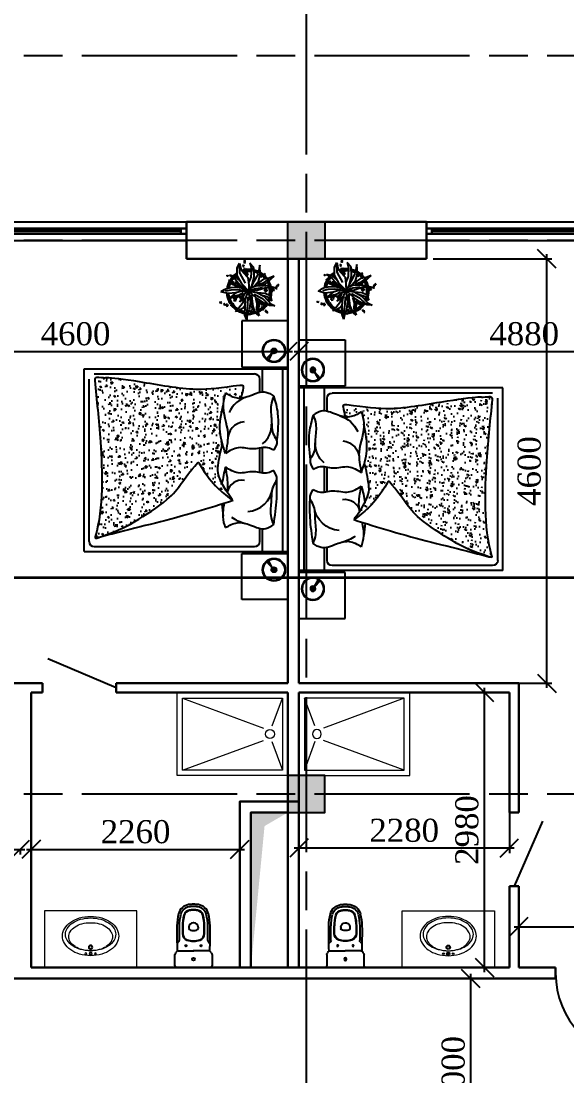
# Model space of a CAD drawing. Header units: inches. Extents: x 2870606 to 3671143, y -733551 to -473558.
# Drawn here: x 3421755 to 3427667, y -509478 to -498047 of the extents above; entities that cross this region are included whole.
import ezdxf

# ---------------------------------------------------------------- set-up
doc = ezdxf.new("R2010")
doc.units = ezdxf.units.IN
doc.header["$MEASUREMENT"] = 0
doc.linetypes.add('ACAD_ISO08W100', pattern=[36, 24, -3, 6, -3])
for name, color, linetype in [('100_FURNITURE', 25, 'Continuous'), ('A_Windows', 160, 'Continuous'), ('SANFURN', 140, 'Continuous'), ('Trees', 92, 'Continuous')]:
    doc.layers.add(name, color=color, linetype=linetype)
doc.layers.add('_0', color=7, linetype='Continuous', lineweight=25)
doc.layers.add('Cashpo', color=25, linetype='Continuous', lineweight=25)
doc.styles.add('J~stule', font='dutch.ttf')
doc.dimstyles.new('J~style', dxfattribs={"dimscale": 100, "dimtxt": 2.5, "dimasz": 2, "dimexe": 0.55, "dimexo": 0.725, "dimtad": 1, "dimdec": 0, "dimdsep": 46, "dimtxsty": 'J~stule', "dimblk": 'OBLIQUE', "dimcen": 2, "dimdle": 0.5, "dimadec": 0, "dimazin": 0, "dimtfac": 1, "dimtdec": 0, "dimtmove": 0, "dimatfit": 3, "dimfxl": 1, "dimarcsym": 0})

# ---------------------------------------------------------------- blocks, each defined once
blk = doc.blocks.new('uouyotyolt')
at = {"layer": 'SANFURN', "lineweight": 15}
for p, q in [((2860162, 280611), (2860049, 280919)), ((2861129, 280919), (2860255, 280599)), ((2860161, 280439), (2860049, 280139)), ((2861129, 280139), (2860253, 280464))]:
    blk.add_line(p, q, dxfattribs=at)
for points in [[(2859989, 280079), (2859989, 280979), (2861189, 280979), (2861189, 280079)], [(2860049, 280139), (2860049, 280919), (2861129, 280919), (2861129, 280139)]]:
    blk.add_lwpolyline(points, close=True, dxfattribs=at)
blk.add_circle((2860183, 280529), 48, dxfattribs=at)
blk = doc.blocks.new('cu')
at = {"layer": '_0'}
for p, q in [((0, 0), (0, 186)), ((18, 200), (141, 200)), ((180, 164), (180, 0)), ((279, 159), (261, 176)), ((0, -2), (0, 0)), ((180, -2), (180, 0)), ((437, 47), (424, 47)), ((0, -5), (0, -2)), ((0, -191), (0, -5)), ((180, -2), (180, -5)), ((180, -169), (180, -5)), ((437, -52), (424, -52)), ((141, -205), (18, -205)), ((279, -164), (261, -181))]:
    blk.add_line(p, q, dxfattribs=at)
for centre, radius in [((90, -2), 13.5), ((90, -2), 13.5), ((236, 80), 7.5), ((236, -85), 7.5)]:
    blk.add_circle(centre, radius, dxfattribs=at)
for centre, radius, start, end in [((8, 186), 8, 155.2115, 180), ((18, 180), 20, 90, 150.9831), ((141, 181), 19, 34.9372, 90), ((165, 198), 10, 214.9372, 253.7848), ((155, 164), 25, 23.3776, 73.7848), ((383, -5322), 5500, 89.2905, 92.1362), ((155, 164), 25, 360, 23.3776), ((293, 173), 20, 225, 270.9364), ((383, -5322), 5476, 89.2905, 90.9364), ((368, 43), 75, 90.1648, 160.016), ((383, -5322), 5440, 89.2905, 90.1648), ((444, -373), 490, 75.4605, 89.2905), ((444, -373), 550, 75.4605, 89.2905), ((444, -373), 526, 75.4605, 89.2905), ((549, 30), 110, 8.8162, 75.4605), ((549, 30), 134, 8.8162, 75.4605), ((485, 0), 200, 160.016, 180), ((485, 0), 200, 180, 180.7162), ((485, 0), 196, 160.016, 180), ((485, 0), 196, 180, 180.7308), ((368, 43), 71, 90.1648, 160.016), ((383, -5322), 5436, 89.2905, 90.1648), ((582, 0), 180, 170.2849, 180), ((424, 27), 20, 90, 170.2849), ((437, 0), 47, 0, 90), ((444, -373), 486, 75.4605, 89.2905), ((437, 0), 47, 356.9509, 0), ((549, 30), 70, 8.8162, 75.4605), ((549, 30), 74, 8.8162, 75.4605), ((355, 0), 266, 0, 8.8162), ((355, 0), 266, 359.4615, 0), ((355, 0), 270, 0, 8.8162), ((355, 0), 270, 359.4695, 0), ((355, 0), 306, 0, 8.8162), ((355, 0), 306, 359.5319, 0), ((355, 0), 330, 0, 8.8162), ((485, -5), 200, 179.2838, 180), ((485, -5), 200, 180, 199.984), ((485, -5), 196, 179.2692, 180), ((485, -5), 196, 180, 199.984), ((368, -48), 75, 199.984, 269.8352), ((368, -48), 71, 199.984, 269.8352), ((582, 0), 180, 180, 180.7958), ((582, -5), 180, 179.2042, 180), ((582, -5), 180, 180, 189.7151), ((424, -32), 20, 189.7151, 270), ((437, -5), 47, 270, 0), ((444, 368), 486, 270.7095, 284.5395), ((444, 368), 490, 270.7095, 284.5395), ((437, -5), 47, 0, 3.0491), ((549, -35), 70, 284.5395, 351.1838), ((549, -35), 74, 284.5395, 351.1838), ((549, -35), 110, 284.5395, 351.1838), ((549, -35), 134, 284.5395, 351.1838), ((355, -5), 266, 351.1838, 0), ((355, -5), 266, 0, 0.5385), ((355, -5), 270, 351.1838, 0), ((355, -5), 270, 0, 0.5305), ((355, -5), 306, 351.1838, 0), ((355, -5), 306, 0, 0.4681), ((355, -5), 330, 351.1838, 0), ((355, 0), 330, 359.5659, 0), ((355, -5), 330, 0, 0.4341), ((8, -191), 8, 180, 204.7885), ((18, -185), 20, 209.0169, 270), ((141, -186), 19, 270, 325.0628), ((165, -203), 10, 106.2152, 145.0628), ((155, -169), 25, 286.2152, 336.6224), ((155, -169), 25, 336.6224, 0), ((383, 5317), 5500, 267.8638, 270.7095), ((293, -178), 20, 89.0636, 135), ((383, 5317), 5476, 269.0636, 270.7095), ((383, 5317), 5436, 269.8352, 270.7095), ((383, 5317), 5440, 269.8352, 270.7095), ((444, 368), 526, 270.7095, 284.5395), ((444, 368), 550, 270.7095, 284.5395)]:
    blk.add_arc(centre, radius, start, end, dxfattribs=at)
blk = doc.blocks.new('ITYIR6')
at = {"lineweight": 13, "elevation": -59}
blk.add_lwpolyline([(2899772, 225462), (2899772, 224862), (2898772, 224862), (2898772, 225462)], dxfattribs=at)
at = {"lineweight": 13}
for centre, radius in [((2899220, 225325, -59), 9.72), ((2899272, 225325, -59), 17.3), ((2899272, 225325, -59), 10.5), ((2899324, 225325, -59), 9.72), ((2899272, 225255, -59), 23.1), ((2899272, 225255, -59), 14.7)]:
    blk.add_circle(centre, radius, dxfattribs=at)
for centre, radius, start, end in [((2899241, 225021, -59), 321, 106.1623, 124.9793), ((2899272, 224913, -59), 434, 90, 106.1623), ((2899272, 224878, -59), 415, 90, 105.1466), ((2899272, 224926, -59), 367, 90, 104.9001), ((2899272, 224913, -59), 434, 73.8377, 90), ((2899272, 224926, -59), 367, 75.0999, 90), ((2899272, 224878, -59), 415, 74.8534, 90), ((2899304, 225021, -59), 321, 55.0207, 73.8377), ((2899119, 225134, -59), 152, 149.3739, 180), ((2899192, 225090, -59), 237, 124.9793, 149.3739), ((2899119, 225115, -59), 119, 147.6324, 180), ((2899192, 225069, -59), 206, 123.1651, 147.6324), ((2899135, 225141, -59), 100, 147.1854, 180), ((2899201, 225099, -59), 178, 122.7157, 147.1854), ((2899240, 224995, -59), 294, 105.1466, 123.1651), ((2899244, 225032, -59), 258, 104.9001, 122.7157), ((2899300, 225032, -59), 258, 57.2843, 75.0999), ((2899304, 224995, -59), 294, 56.8349, 74.8534), ((2899343, 225099, -59), 178, 32.8146, 57.2843), ((2899352, 225069, -59), 206, 32.3676, 56.8349), ((2899352, 225090, -59), 237, 30.6261, 55.0207), ((2899409, 225141, -59), 100, 0, 32.8146), ((2899425, 225115, -59), 119, 0, 32.3676), ((2899425, 225134, -59), 152, 0, 30.6261), ((2899119, 225134, -59), 152, 180, 210.6261), ((2899119, 225115, -59), 119, 180, 212.3676), ((2899135, 225141, -59), 100, 180, 212.8146), ((2899201, 225183, -59), 178, 212.8146, 237.2843), ((2899343, 225183, -59), 178, 302.7157, 327.1854), ((2899409, 225141, -59), 100, 327.1854, 0), ((2899425, 225115, -59), 119, 327.6324, 0), ((2899425, 225134, -59), 152, 329.3739, 0), ((2899192, 225177, -59), 237, 210.6261, 235.0207), ((2899192, 225162, -59), 206, 212.3676, 236.8349), ((2899241, 225246, -59), 321, 235.0207, 253.8377), ((2899240, 225236, -59), 294, 236.8349, 254.8534), ((2899244, 225250, -59), 258, 237.2843, 255.0999), ((2899272, 225353, -59), 415, 254.8534, 270), ((2899272, 225356, -59), 367, 255.0999, 270), ((2899272, 225356, -59), 367, 270, 284.9001), ((2899272, 225353, -59), 415, 270, 285.1466), ((2899300, 225250, -59), 258, 284.9001, 302.7157), ((2899304, 225236, -59), 294, 285.1466, 303.1651), ((2899304, 225246, -59), 321, 286.1623, 304.9793), ((2899352, 225162, -59), 206, 303.1651, 327.6324), ((2899352, 225177, -59), 237, 304.9793, 329.3739), ((2899272, 225355, -59), 434, 253.8377, 270), ((2899272, 225355, -59), 434, 270, 286.1623)]:
    blk.add_arc(centre, radius, start, end, dxfattribs=at)
blk = doc.blocks.new('_Oblique')
at = {"color": 0, "linetype": 'ByBlock', "lineweight": -2}
blk.add_line((-0.5, -0.5), (0.5, 0.5), dxfattribs=at)
blk = doc.blocks.new('*D631')
at = {"color": 0, "lineweight": -2, "transparency": 16777216}
for p, q in [((3426218, -500623), (3427505, -500623)), ((3427450, -505273), (3427450, -500573)), ((3426256, -505223), (3427505, -505223))]:
    blk.add_line(p, q, dxfattribs=at)
at = {"layer": 'Defpoints', "color": 0, "lineweight": 35, "transparency": 16777216}
for p in [(3426145, -500623), (3427450, -500623), (3426183, -505223)]:
    blk.add_point(p, dxfattribs=at)
at = {"color": 0, "lineweight": -2, "transparency": 16777216, "xscale": 200, "yscale": 200, "zscale": 200}
for p, rotation in [((3427450, -500623), 90), ((3427450, -505223), 270)]:
    blk.add_blockref('_Oblique', p, dxfattribs=dict(at, rotation=rotation))
at = {"color": 0, "transparency": 16777216, "insert": (3427260, -502923), "char_height": 250, "attachment_point": 5, "rotation": 90, "style": 'J~stule'}
blk.add_mtext('4600', dxfattribs=at)
blk = doc.blocks.new('iy6tito6ot76o')
at = {"layer": '100_FURNITURE'}
h = blk.add_hatch(dxfattribs=at)
h.set_pattern_fill('AR-CONC', color=256, angle=180, style=0)
h.set_pattern_definition([(230, (2869573.83, 216895.09), (-182.18467, 15.9391), [19.05, -209.55]), (175, (2869573.83, 216895.1), (35.2428, -191.05664), [15.24, -167.64]), (280.451, (2869558.65, 216896.42), (-146.9425, -175.1167), [16.19, -178.09]), (226.1842, (2869573.83, 216844.3), (-271.079, 42.0423), [28.575, -314.325]), (276.6356, (2869551.24, 216847.8), (-237.4042, -247.4256), [24.285, -267.135]), (171.184, (2869573.83, 216844.3), (-237.4046, -247.4251), [22.86, -251.46]), (201, (2869548.43, 216856.99), (-151.6149, 102.2655), [19.05, -209.55]), (146, (2869548.43, 216857), (-61.802, -184.188), [15.24, -167.64]), (251.4514, (2869535.8, 216865.51), (-213.4165, -81.92286), [16.19, -178.09]), (217.5, (2869573.83, 216895.09), (-3.0886, -84.55504), [0, -165.608, 0, -170.18, 0, -168.275]), (187.5, (2869573.83, 216895.09), (-66.81966, -100.18057), [0, -97.028, 0, -161.798, 0, -64.135]), (147.5, (2869630.474, 216895.09), (-135.590595, 5.72874), [0, -63.5, 0, -198.12, 0, -262.89]), (137.5, (2869655.87, 216895.09), (-148.12918, -25.4265), [0, -82.55, 0, -131.572, 0, -186.69])])
edge = h.paths.add_edge_path()
edge.add_spline(control_points=[(2850367, 262864), (2850389, 262655), (2850441, 262170), (2850464, 261480), (2850367, 261149), (2850389, 261157), (2850404, 261162), (2850405, 261162)], knot_values=[5766.267478, 5766.267478, 5766.267478, 5766.267478, 6326.544882, 7063.125625, 7075.853468, 7104.137891, 7105.215597, 7105.215597, 7105.215597, 7105.215597], degree=3, periodic=0)
edge.add_spline(control_points=[(2850405, 261162), (2850593, 261225), (2850752, 261296), (2851288, 261646), (2851309, 261782), (2851491, 261983), (2851582, 261825), (2851683, 261708), (2851788, 261619), (2851870, 261557), (2851833, 261609), (2851812, 261639), (2851803, 261654)], knot_values=[7105.215597, 7105.215597, 7105.215597, 7105.215597, 7482.255608, 7822.118426, 8365.070605, 8376.683952, 8384.467459, 8620.875161, 8806.816714, 8824.217175, 8839.174614, 8855.523867, 8855.523867, 8855.523867, 8855.523867], degree=3, periodic=0)
edge.add_arc((2851966, 261616), 168, 526.9789, 526.98, ccw=False)
edge.add_spline(control_points=[(2851803, 261654), (2851779, 261690), (2851761, 261721), (2851746, 261748)], knot_values=[8855.523867, 8855.523867, 8855.523867, 8855.523867, 8895.532423, 8895.532423, 8895.532423, 8895.532423], degree=3, periodic=0)
edge.add_spline(control_points=[(2851746, 261748), (2851694, 261847), (2851704, 261964), (2851730, 262097), (2851752, 262174)], knot_values=[8895.532423, 8895.532423, 8895.532423, 8895.532423, 9041.086843, 9254.378307, 9254.378307, 9254.378307, 9254.378307], degree=3, periodic=0)
edge.add_spline(control_points=[(2851752, 262174), (2851739, 262219), (2851707, 262358), (2851737, 262502), (2851758, 262599)], knot_values=[94.285977, 94.285977, 94.285977, 94.285977, 220.862167, 485.908125, 485.908125, 485.908125, 485.908125], degree=3, periodic=0)
edge.add_spline(control_points=[(2851758, 262599), (2851758, 262604), (2851760, 262648), (2851772, 262691), (2851784, 262730)], knot_values=[0, 0, 0, 0, 13.110285, 122.324981, 122.324981, 122.324981, 122.324981], degree=3, periodic=0)
edge.add_spline(control_points=[(2851784, 262730), (2851826, 262706), (2851881, 262674), (2851941, 262674), (2851955, 262676)], knot_values=[0, 0, 0, 0, 126.546295, 167.288555, 167.288555, 167.288555, 167.288555], degree=3, periodic=0)
edge.add_spline(control_points=[(2851955, 262676), (2851965, 262711), (2851975, 262753), (2851982, 262813), (2851747, 262791), (2851480, 262735), (2850870, 262853), (2850439, 262907), (2850514, 262886), (2850371, 262899), (2850368, 262874), (2850367, 262864)], knot_values=[3985.05903, 3985.05903, 3985.05903, 3985.05903, 4080.88352, 4095.097586, 4129.948642, 4553.773643, 5047.299708, 5447.379817, 5706.978712, 5742.134282, 5766.267478, 5766.267478, 5766.267478, 5766.267478], degree=3, periodic=0)
for p, q in [((2852460, 263510), (2851960, 263510)), ((2851960, 263510), (2851960, 263009)), ((2852460, 263009), (2852460, 263510)), ((2852226, 263094), (2852294, 263170)), ((2852294, 263170), (2852245, 263080)), ((2850252, 261010), (2850252, 262990)), ((2850252, 262990), (2852460, 262990)), ((2850362, 262935), (2852100, 262935)), ((2851960, 263009), (2852460, 263009)), ((2852185, 262741), (2852185, 262990)), ((2852405, 261010), (2852405, 262990)), ((2852460, 261010), (2852460, 262990)), ((2850307, 261120), (2850307, 262880)), ((2852155, 262737), (2852155, 262880)), ((2852155, 261867), (2852155, 262132)), ((2852185, 261862), (2852185, 262137)), ((2852155, 261120), (2852155, 261263)), ((2852185, 261010), (2852185, 261258)), ((2850252, 261010), (2852460, 261010)), ((2850362, 261065), (2852100, 261065)), ((2851960, 260490), (2851960, 260990)), ((2851960, 260990), (2852460, 260990)), ((2852460, 260990), (2852460, 260490)), ((2852226, 260905), (2852294, 260830)), ((2852294, 260830), (2852245, 260920)), ((2852460, 260490), (2851960, 260490))]:
    blk.add_line(p, q, dxfattribs=at)
for centre, radius in [((2852309, 263185), 123), ((2852309, 263185), 117), ((2852309, 263185), 27), ((2852309, 263185), 21.3), ((2852309, 263185), 10), ((2852309, 260814), 123), ((2852309, 260814), 117), ((2852309, 260814), 27), ((2852309, 260814), 21.3), ((2852309, 260814), 10)]:
    blk.add_circle(centre, radius, dxfattribs=at)
for centre, radius, start, end in [((2852100, 262880), 55, 0, 90), ((2852103, 262398), 303, 106.1016, 156.9049), ((2852003, 262221), 196, 95.3037, 182.1083), ((2852009, 262387), 275, 310.1552, 1.8905), ((2851966, 261616), 168, 82.3063, 166.9792), ((2852005, 261737), 293, 274.1611, 352.3438), ((2852099, 261736), 432, 234.7782, 256.1183), ((2850362, 261120), 55, 180, 270), ((2852100, 261120), 55, 270, 0)]:
    blk.add_arc(centre, radius, start, end, dxfattribs=at)
for points, knots in [([(2851955, 262676), (2851965, 262711), (2851975, 262753), (2851982, 262813), (2851747, 262791), (2851480, 262735), (2850870, 262853), (2850439, 262907), (2850514, 262886), (2850371, 262899), (2850368, 262874), (2850367, 262864)], [3985.05903, 3985.05903, 3985.05903, 3985.05903, 4080.88352, 4095.097586, 4129.948642, 4553.773643, 5047.299708, 5447.379817, 5706.978712, 5742.134282, 5766.267478, 5766.267478, 5766.267478, 5766.267478]), ([(2850367, 262864), (2850389, 262655), (2850441, 262170), (2850464, 261480), (2850367, 261149), (2850586, 261222), (2850752, 261296), (2851288, 261646), (2851309, 261782), (2851491, 261983), (2851582, 261825), (2851683, 261708), (2851788, 261619), (2851870, 261557), (2851692, 261806), (2851700, 261943), (2851730, 262097), (2851752, 262174)], [5766.267478, 5766.267478, 5766.267478, 5766.267478, 6326.544882, 7063.125625, 7075.853468, 7104.137891, 7482.255608, 7822.118426, 8365.070605, 8376.683952, 8384.467459, 8620.875161, 8806.816714, 8824.217175, 8839.174614, 9041.086843, 9254.378307, 9254.378307, 9254.378307, 9254.378307]), ([(2851803, 261654), (2851806, 261671), (2851818, 261761), (2851799, 261852), (2851784, 261926)], [355.798164, 355.798164, 355.798164, 355.798164, 402.016842, 604.685285, 604.685285, 604.685285, 604.685285]), ([(2851784, 261269), (2851772, 261308), (2851747, 261396), (2851764, 261485), (2851775, 261535)], [0, 0, 0, 0, 109.214696, 246.634525, 246.634525, 246.634525, 246.634525])]:
    blk.add_open_spline(points, degree=3, knots=knots, dxfattribs=at)
for points in [[(2851784, 262730), (2851758, 262613), (2851809, 262295), (2851784, 262074)], [(2851784, 262730), (2851912, 262676), (2852055, 262702), (2852221, 262739), (2852306, 262696)], [(2852306, 262696), (2852278, 262599), (2852283, 262434), (2852306, 262275), (2852339, 262207), (2852306, 262109)], [(2852306, 262696), (2852349, 262509), (2852338, 262211)], [(2851784, 262074), (2851725, 262309), (2851758, 262599)], [(2852306, 262109), (2852244, 262136), (2852092, 262124), (2851923, 262136), (2851784, 262074)], [(2852306, 261890), (2852244, 261863), (2852092, 261875), (2851923, 261863), (2851784, 261926)], [(2852306, 261303), (2852278, 261400), (2852283, 261565), (2852306, 261724), (2852339, 261792), (2852306, 261890)], [(2852306, 261303), (2852339, 261586), (2852340, 261807)], [(2851867, 261563), (2851469, 261440), (2850580, 261207), (2850379, 261155)], [(2851784, 261269), (2851912, 261323), (2852055, 261297), (2852221, 261260), (2852306, 261303)]]:
    blk.add_spline(points, degree=3, dxfattribs=at)
for points in [[(2851784, 261926), (2851769, 261867), (2851755, 261808), (2851746, 261748)], [(2851744, 261525), (2851747, 261482), (2851753, 261439), (2851758, 261395)]]:
    blk.add_open_spline(points, degree=3, dxfattribs=at)
blk = doc.blocks.new('cvetok')
at = {"layer": 'Cashpo', "lineweight": 30, "ltscale": 0.1}
for centre, major_axis, start_param, end_param in [((94658, 171878), (170, -170), 3.024703, 3.316562), ((94658, 171878), (-158, -158), 4.624923, 4.873501), ((94658, 171878), (170, -170), 2.755823, 2.987251), ((94658, 171878), (-158, -158), 4.327905, 4.569763), ((94658, 171878), (170, -170), 2.400873, 2.651128), ((94658, 171878), (-158, -158), 4.034231, 4.174743), ((94658, 171878), (-170, -170), 3.409984, 3.737026), ((94658, 171878), (-158, -158), 3.449429, 3.724418), ((94658, 171878), (-158, -158), 3.03563, 3.35015), ((94658, 171878), (-170, -170), 3.019498, 3.341375), ((94658, 171878), (170, -170), 3.717694, 3.950919), ((94658, 171878), (170, -170), 3.458664, 3.61719), ((94659, 171883), (158, -158), 3.767296, 4.146619), ((94658, 171878), (158, -158), 3.482746, 3.649771), ((94658, 171878), (-158, -158), 2.449339, 2.938254), ((94658, 171878), (-170, -170), 2.966211, 2.998209), ((94658, 171878), (-170, -170), 2.892081, 2.958014), ((94658, 171878), (-170, -170), 2.431898, 2.830481), ((94658, 171878), (170, -170), 4.008914, 4.104644), ((94658, 171878), (170, -170), 4.142062, 4.429809), ((94658, 171878), (-158, -158), 5.746791, 5.985086), ((94658, 171878), (158, -158), 0.066528, 0.61373), ((94658, 171878), (170, -170), 0.291978, 0.654909), ((94658, 171878), (170, -170), 4.559068, 4.718123), ((94658, 171878), (-158, -158), 6.166573, 6.379453), ((94658, 171878), (170, -170), 4.823255, 4.978325), ((94658, 171878), (-158, -158), 1.402226, 1.533974), ((94658, 171878), (-170, -170), 1.354065, 1.580489), ((94658, 171878), (170, -170), 0.075749, 0.183167), ((94658, 171878), (170, -170), -1.220089, -1.010216), ((94658, 171878), (158, -158), -1.237744, -1.029908), ((94658, 171878), (170, -170), -0.886086, -0.617507), ((94658, 171878), (158, -158), -0.889995, -0.67916), ((94658, 171878), (158, -158), -0.609448, -0.475122), ((94658, 171878), (170, -170), -0.592307, -0.44413)]:
    blk.add_ellipse(centre, major_axis=major_axis, ratio=1, start_param=start_param, end_param=end_param, dxfattribs=at)
at = {"layer": 'Trees', "ltscale": 10}
for p, q in [((94657, 172074), (94683, 172148)), ((94683, 172148), (94684, 172183)), ((94684, 172183), (94704, 172132)), ((94688, 172110), (94692, 172145)), ((94380, 172032), (94437, 172027)), ((94422, 172010), (94380, 172032)), ((94437, 172027), (94503, 171997)), ((94457, 172108), (94461, 172102)), ((94463, 172105), (94457, 172108)), ((94461, 172102), (94457, 172100)), ((94457, 172100), (94461, 172100)), ((94461, 172100), (94459, 172096)), ((94459, 172096), (94468, 172097)), ((94464, 172108), (94463, 172105)), ((94465, 172105), (94464, 172108)), ((94469, 172107), (94465, 172105)), ((94468, 172098), (94469, 172107)), ((94471, 172095), (94474, 172089)), ((94476, 172092), (94471, 172095)), ((94474, 172089), (94471, 172087)), ((94471, 172087), (94475, 172087)), ((94475, 172087), (94473, 172083)), ((94473, 172083), (94481, 172084)), ((94478, 172095), (94476, 172092)), ((94479, 172091), (94478, 172095)), ((94483, 172094), (94479, 172091)), ((94482, 172085), (94483, 172094)), ((94504, 172074), (94510, 172074)), ((94511, 172065), (94504, 172074)), ((94508, 172078), (94512, 172076)), ((94510, 172074), (94508, 172078)), ((94509, 172021), (94510, 172027)), ((94510, 172057), (94515, 172048)), ((94516, 172057), (94510, 172057)), ((94510, 172027), (94513, 172021)), ((94512, 172076), (94515, 172083)), ((94522, 172069), (94512, 172064)), ((94513, 172021), (94518, 172026)), ((94515, 172083), (94516, 172074)), ((94515, 172062), (94516, 172057)), ((94518, 172059), (94515, 172062)), ((94516, 172074), (94521, 172075)), ((94521, 172075), (94517, 172072)), ((94517, 172072), (94522, 172069)), ((94517, 172047), (94528, 172051)), ((94524, 172065), (94518, 172059)), ((94518, 172026), (94521, 172012)), ((94523, 172057), (94524, 172065)), ((94527, 172056), (94523, 172057)), ((94523, 172054), (94527, 172056)), ((94528, 172051), (94523, 172054)), ((94564, 172082), (94542, 172010)), ((94577, 172068), (94551, 172140)), ((94551, 172140), (94596, 172088)), ((94551, 172140), (94605, 172093)), ((94562, 172008), (94564, 172082)), ((94573, 172006), (94577, 172068)), ((94596, 172088), (94615, 172039)), ((94615, 172089), (94597, 172096)), ((94597, 172096), (94610, 172081)), ((94610, 172081), (94601, 172073)), ((94601, 172073), (94613, 172075)), ((94613, 172075), (94609, 172062)), ((94609, 172062), (94632, 172069)), ((94618, 172098), (94615, 172089)), ((94615, 172039), (94627, 171950)), ((94621, 172089), (94618, 172098)), ((94619, 172065), (94633, 172033)), ((94631, 172099), (94621, 172089)), ((94642, 172108), (94630, 172104)), ((94630, 172104), (94648, 172088)), ((94634, 172073), (94631, 172099)), ((94633, 172033), (94656, 171910)), ((94635, 172116), (94642, 172108)), ((94646, 172113), (94635, 172116)), ((94644, 171992), (94657, 172074)), ((94652, 172132), (94646, 172113)), ((94656, 172114), (94652, 172132)), ((94652, 172089), (94666, 172100)), ((94665, 172116), (94656, 172114)), ((94660, 172108), (94665, 172116)), ((94668, 172106), (94660, 172108)), ((94676, 172024), (94688, 172110)), ((94702, 172039), (94696, 171961)), ((94699, 172022), (94723, 172055)), ((94704, 172132), (94702, 172039)), ((94723, 172055), (94778, 172087)), ((94773, 172057), (94723, 171991)), ((94804, 172093), (94773, 172057)), ((94778, 172087), (94804, 172093)), ((94843, 172020), (94851, 172031)), ((94851, 172031), (94850, 172016)), ((94887, 172032), (94889, 172018)), ((94894, 172029), (94887, 172032)), ((94894, 172035), (94894, 172029)), ((94897, 172030), (94894, 172035)), ((94907, 172036), (94897, 172030)), ((94902, 172026), (94907, 172036)), ((94907, 172024), (94902, 172026)), ((94921, 172021), (94929, 172029)), ((94929, 172029), (94926, 172018)), ((94414, 171978), (94424, 171926)), ((94435, 171942), (94414, 171978)), ((94454, 172008), (94422, 172022)), ((94499, 171928), (94422, 172010)), ((94424, 171926), (94485, 171896)), ((94529, 171912), (94435, 171942)), ((94515, 171950), (94454, 172008)), ((94497, 172023), (94509, 172021)), ((94506, 172016), (94497, 172023)), ((94573, 171888), (94499, 171928)), ((94502, 172012), (94506, 172016)), ((94508, 172012), (94502, 172012)), ((94503, 171997), (94575, 171953)), ((94505, 172005), (94508, 172012)), ((94520, 172010), (94505, 172005)), ((94602, 171906), (94515, 171950)), ((94518, 172006), (94530, 172004)), ((94527, 171999), (94518, 172006)), ((94523, 171995), (94527, 171999)), ((94528, 171995), (94523, 171995)), ((94526, 171988), (94528, 171995)), ((94540, 171994), (94526, 171988)), ((94530, 172004), (94531, 172010)), ((94531, 172010), (94534, 172004)), ((94534, 172004), (94539, 172009)), ((94539, 172009), (94542, 171995)), ((94542, 172010), (94545, 171977)), ((94587, 171956), (94562, 172008)), ((94590, 171947), (94573, 172006)), ((94575, 171953), (94661, 171873)), ((94627, 171950), (94628, 171913)), ((94661, 171873), (94644, 171992)), ((94683, 171915), (94661, 171873)), ((94670, 171868), (94750, 171932)), ((94672, 171939), (94676, 172024)), ((94696, 171961), (94683, 171915)), ((94723, 171991), (94688, 171932)), ((94695, 171947), (94707, 171953)), ((94722, 171939), (94698, 171887)), ((94707, 171953), (94761, 171989)), ((94761, 171989), (94722, 171939)), ((94723, 171890), (94767, 171915)), ((94731, 171945), (94729, 171919)), ((94729, 171919), (94740, 171927)), ((94758, 171951), (94733, 171949)), ((94740, 171927), (94740, 171924)), ((94750, 171932), (94871, 171947)), ((94751, 171940), (94758, 171951)), ((94763, 171939), (94751, 171940)), ((94753, 171933), (94763, 171939)), ((94754, 171931), (94753, 171933)), ((94767, 171915), (94834, 171931)), ((94797, 171971), (94794, 171945)), ((94794, 171945), (94805, 171952)), ((94871, 171947), (94798, 171890)), ((94823, 171977), (94799, 171974)), ((94805, 171952), (94807, 171943)), ((94807, 171943), (94812, 171951)), ((94812, 171951), (94828, 171941)), ((94817, 171965), (94823, 171977)), ((94828, 171964), (94817, 171965)), ((94818, 171959), (94828, 171964)), ((94828, 171941), (94818, 171959)), ((94828, 172019), (94839, 172017)), ((94838, 172001), (94828, 172019)), ((94837, 172024), (94843, 172020)), ((94839, 172017), (94837, 172024)), ((94858, 172005), (94840, 171999)), ((94850, 172016), (94858, 172015)), ((94858, 172015), (94850, 172011)), ((94850, 172011), (94858, 172005)), ((94872, 172004), (94859, 171998)), ((94859, 171996), (94862, 171981)), ((94862, 171981), (94867, 171987)), ((94867, 171987), (94870, 171983)), ((94870, 171983), (94871, 171988)), ((94871, 171996), (94872, 172004)), ((94877, 171998), (94871, 171996)), ((94871, 171988), (94881, 171985)), ((94873, 171993), (94877, 171998)), ((94881, 171985), (94873, 171993)), ((94891, 172017), (94906, 172016)), ((94901, 172022), (94907, 172024)), ((94906, 172016), (94901, 172022)), ((94910, 172023), (94918, 172020)), ((94915, 172008), (94910, 172023)), ((94917, 172025), (94921, 172021)), ((94918, 172020), (94917, 172025)), ((94931, 172008), (94917, 172007)), ((94926, 172018), (94932, 172016)), ((94932, 172016), (94926, 172014)), ((94926, 172014), (94931, 172008)), ((94958, 171997), (94968, 172005)), ((94963, 171986), (94958, 171996)), ((94966, 171991), (94963, 171986)), ((94969, 171987), (94966, 171991)), ((94968, 172005), (94968, 171999)), ((94968, 171999), (94972, 172000)), ((94978, 171993), (94969, 171992)), ((94969, 171992), (94969, 171987)), ((94972, 172000), (94970, 171996)), ((94970, 171996), (94978, 171993)), ((94340, 171806), (94336, 171800)), ((94336, 171800), (94342, 171803)), ((94340, 171808), (94337, 171807)), ((94337, 171807), (94340, 171806)), ((94338, 171812), (94340, 171808)), ((94347, 171811), (94338, 171812)), ((94342, 171803), (94344, 171800)), ((94344, 171800), (94345, 171804)), ((94345, 171804), (94349, 171801)), ((94349, 171801), (94348, 171810)), ((94354, 171818), (94350, 171813)), ((94350, 171813), (94356, 171816)), ((94351, 171820), (94354, 171818)), ((94354, 171820), (94351, 171820)), ((94352, 171825), (94354, 171820)), ((94361, 171823), (94352, 171825)), ((94354, 171844), (94360, 171837)), ((94362, 171842), (94354, 171844)), ((94356, 171816), (94358, 171812)), ((94360, 171837), (94357, 171834)), ((94357, 171834), (94362, 171835)), ((94358, 171812), (94359, 171816)), ((94359, 171816), (94363, 171814)), ((94362, 171835), (94361, 171829)), ((94361, 171829), (94370, 171834)), ((94363, 171846), (94362, 171842)), ((94363, 171814), (94362, 171823)), ((94365, 171842), (94363, 171846)), ((94368, 171847), (94365, 171842)), ((94371, 171835), (94368, 171847)), ((94372, 171838), (94475, 171816)), ((94478, 171833), (94372, 171838)), ((94384, 171864), (94390, 171858)), ((94392, 171862), (94384, 171864)), ((94390, 171858), (94387, 171854)), ((94387, 171854), (94392, 171855)), ((94392, 171855), (94391, 171850)), ((94391, 171850), (94400, 171854)), ((94393, 171866), (94392, 171862)), ((94395, 171862), (94393, 171866)), ((94398, 171867), (94395, 171862)), ((94401, 171856), (94398, 171867)), ((94400, 171844), (94405, 171845)), ((94405, 171842), (94400, 171844)), ((94401, 171850), (94412, 171851)), ((94405, 171845), (94401, 171850)), ((94402, 171834), (94405, 171842)), ((94408, 171840), (94402, 171834)), ((94403, 171876), (94411, 171867)), ((94414, 171872), (94403, 171876)), ((94411, 171867), (94405, 171863)), ((94405, 171863), (94412, 171863)), ((94411, 171837), (94408, 171840)), ((94412, 171863), (94410, 171856)), ((94410, 171856), (94424, 171860)), ((94417, 171839), (94411, 171841)), ((94411, 171841), (94411, 171837)), ((94413, 171850), (94417, 171839)), ((94416, 171877), (94414, 171872)), ((94418, 171872), (94416, 171877)), ((94423, 171877), (94418, 171872)), ((94425, 171862), (94423, 171877)), ((94469, 171849), (94465, 171867)), ((94467, 171869), (94485, 171878)), ((94476, 171856), (94469, 171849)), ((94475, 171816), (94580, 171813)), ((94479, 171848), (94476, 171856)), ((94570, 171863), (94478, 171833)), ((94481, 171856), (94479, 171848)), ((94496, 171854), (94481, 171856)), ((94485, 171878), (94482, 171868)), ((94482, 171868), (94490, 171869)), ((94552, 171813), (94482, 171792)), ((94485, 171896), (94569, 171890)), ((94490, 171869), (94485, 171863)), ((94485, 171863), (94496, 171854)), ((94562, 171800), (94495, 171779)), ((94504, 171743), (94590, 171802)), ((94586, 171843), (94512, 171831)), ((94612, 171825), (94557, 171768)), ((94661, 171873), (94570, 171863)), ((94661, 171873), (94573, 171888)), ((94580, 171813), (94638, 171839)), ((94638, 171858), (94586, 171843)), ((94625, 171805), (94602, 171712)), ((94607, 171767), (94661, 171873)), ((94638, 171839), (94661, 171873)), ((94662, 171803), (94661, 171873)), ((94661, 171873), (94739, 171873)), ((94661, 171873), (94734, 171795)), ((94672, 171726), (94662, 171803)), ((94750, 171811), (94697, 171846)), ((94698, 171846), (94788, 171798)), ((94713, 171865), (94786, 171857)), ((94739, 171873), (94802, 171891)), ((94810, 171742), (94750, 171811)), ((94793, 171813), (94755, 171836)), ((94786, 171857), (94857, 171860)), ((94850, 171793), (94793, 171813)), ((94802, 171891), (94886, 171899)), ((94857, 171860), (94918, 171874)), ((94886, 171899), (94964, 171879)), ((94482, 171792), (94388, 171709)), ((94388, 171709), (94451, 171734)), ((94495, 171779), (94440, 171740)), ((94451, 171734), (94504, 171743)), ((94499, 171709), (94479, 171705)), ((94479, 171705), (94487, 171699)), ((94487, 171699), (94480, 171695)), ((94480, 171695), (94487, 171694)), ((94487, 171694), (94483, 171680)), ((94483, 171680), (94494, 171690)), ((94494, 171690), (94500, 171684)), ((94498, 171693), (94508, 171690)), ((94500, 171684), (94498, 171693)), ((94508, 171690), (94501, 171708)), ((94519, 171714), (94513, 171695)), ((94513, 171695), (94522, 171699)), ((94540, 171714), (94521, 171716)), ((94522, 171699), (94522, 171691)), ((94522, 171691), (94527, 171697)), ((94527, 171697), (94537, 171687)), ((94533, 171706), (94540, 171714)), ((94542, 171704), (94533, 171706)), ((94533, 171701), (94542, 171704)), ((94537, 171687), (94533, 171701)), ((94557, 171768), (94538, 171691)), ((94538, 171691), (94543, 171590)), ((94543, 171590), (94562, 171685)), ((94562, 171685), (94607, 171767)), ((94602, 171712), (94606, 171617)), ((94633, 171628), (94639, 171721)), ((94639, 171721), (94664, 171783)), ((94670, 171698), (94679, 171681)), ((94680, 171696), (94670, 171698)), ((94746, 171644), (94672, 171726)), ((94678, 171705), (94680, 171696)), ((94684, 171700), (94678, 171705)), ((94682, 171680), (94701, 171686)), ((94694, 171711), (94684, 171700)), ((94692, 171697), (94694, 171711)), ((94699, 171696), (94692, 171697)), ((94693, 171692), (94699, 171696)), ((94701, 171686), (94693, 171692)), ((94762, 171674), (94701, 171786)), ((94734, 171795), (94787, 171704)), ((94758, 171755), (94804, 171716)), ((94787, 171704), (94787, 171620)), ((94788, 171798), (94850, 171793)), ((94789, 171779), (94793, 171794)), ((94802, 171770), (94789, 171777)), ((94793, 171794), (94798, 171787)), ((94798, 171787), (94801, 171792)), ((94801, 171792), (94802, 171786)), ((94801, 171778), (94802, 171770)), ((94808, 171775), (94801, 171778)), ((94802, 171786), (94813, 171788)), ((94813, 171788), (94804, 171781)), ((94804, 171781), (94808, 171775)), ((94804, 171716), (94872, 171700)), ((94872, 171700), (94810, 171742)), ((94824, 171778), (94829, 171793)), ((94838, 171769), (94825, 171776)), ((94829, 171793), (94833, 171786)), ((94833, 171786), (94837, 171791)), ((94837, 171791), (94837, 171786)), ((94837, 171786), (94848, 171787)), ((94837, 171777), (94838, 171769)), ((94843, 171775), (94837, 171777)), ((94848, 171787), (94839, 171780)), ((94839, 171780), (94843, 171775)), ((94851, 171755), (94846, 171744)), ((94846, 171744), (94852, 171746)), ((94852, 171746), (94851, 171741)), ((94851, 171741), (94855, 171744)), ((94863, 171753), (94853, 171756)), ((94855, 171744), (94860, 171737)), ((94858, 171746), (94863, 171747)), ((94860, 171737), (94858, 171746)), ((94859, 171749), (94863, 171753)), ((94863, 171747), (94859, 171749)), ((94868, 171769), (94862, 171760)), ((94862, 171758), (94870, 171750)), ((94870, 171763), (94868, 171769)), ((94874, 171767), (94870, 171763)), ((94870, 171750), (94871, 171756)), ((94871, 171756), (94875, 171754)), ((94873, 171762), (94874, 171767)), ((94881, 171760), (94873, 171762)), ((94873, 171758), (94881, 171760)), ((94875, 171754), (94873, 171758)), ((94885, 171702), (94887, 171711)), ((94889, 171704), (94885, 171702)), ((94889, 171711), (94898, 171710)), ((94889, 171700), (94889, 171704)), ((94892, 171703), (94889, 171700)), ((94897, 171698), (94892, 171703)), ((94898, 171710), (94895, 171707)), ((94895, 171707), (94898, 171706)), ((94898, 171706), (94895, 171705)), ((94895, 171705), (94897, 171698)), ((94606, 171617), (94649, 171568)), ((94649, 171568), (94633, 171628)), ((94685, 171679), (94676, 171663)), ((94677, 171660), (94692, 171647)), ((94689, 171670), (94685, 171679)), ((94695, 171677), (94689, 171670)), ((94692, 171647), (94692, 171657)), ((94692, 171657), (94699, 171654)), ((94699, 171625), (94692, 171638)), ((94693, 171640), (94706, 171650)), ((94694, 171668), (94695, 171677)), ((94709, 171666), (94694, 171668)), ((94696, 171661), (94709, 171666)), ((94699, 171654), (94696, 171661)), ((94703, 171632), (94699, 171625)), ((94707, 171626), (94703, 171632)), ((94706, 171650), (94705, 171642)), ((94705, 171642), (94711, 171644)), ((94718, 171634), (94706, 171633)), ((94706, 171633), (94707, 171626)), ((94711, 171644), (94708, 171639)), ((94708, 171639), (94718, 171634)), ((94724, 171607), (94713, 171604)), ((94713, 171602), (94714, 171590)), ((94714, 171590), (94718, 171595)), ((94718, 171595), (94720, 171591)), ((94720, 171591), (94721, 171595)), ((94721, 171595), (94729, 171592)), ((94722, 171602), (94724, 171607)), ((94727, 171602), (94722, 171602)), ((94723, 171599), (94727, 171602)), ((94729, 171592), (94723, 171599)), ((94762, 171570), (94746, 171644)), ((94765, 171594), (94762, 171674)), ((94787, 171620), (94762, 171570)), ((94699, 171562), (94706, 171567)), ((94703, 171561), (94699, 171562)), ((94699, 171543), (94706, 171549)), ((94704, 171542), (94699, 171543)), ((94701, 171558), (94703, 171561)), ((94705, 171559), (94701, 171558)), ((94701, 171539), (94704, 171542)), ((94705, 171540), (94701, 171539)), ((94707, 171552), (94705, 171559)), ((94707, 171533), (94705, 171540)), ((94707, 171567), (94714, 171561)), ((94708, 171558), (94707, 171552)), ((94707, 171548), (94714, 171542)), ((94708, 171539), (94707, 171533)), ((94711, 171557), (94708, 171558)), ((94712, 171538), (94708, 171539)), ((94714, 171561), (94710, 171560)), ((94710, 171560), (94711, 171557)), ((94714, 171542), (94710, 171541)), ((94710, 171541), (94712, 171538))]:
    blk.add_line(p, q, dxfattribs=at)
at = {"layer": 'Trees', "linetype": 'ByBlock'}
blk.add_ellipse((94658, 171878), major_axis=(170, -170), ratio=1, start_param=2.298631, end_param=2.368794, dxfattribs=at)
at = {"layer": 'Trees', "ltscale": 10}
for centre, major_axis, ratio, start_param, end_param in [((94808, 172099), (274, 0), 0.978732, 4.181898, 5.319375), ((94658, 171878), (170, -170), 1, 0.214693, 0.250114)]:
    blk.add_ellipse(centre, major_axis=major_axis, ratio=ratio, start_param=start_param, end_param=end_param, dxfattribs=at)
blk = doc.blocks.new('*D672')
at = {"color": 0, "lineweight": -2, "transparency": 16777216}
for p, q in [((3420045, -500944), (3420045, -501682)), ((3424645, -500944), (3424645, -501682)), ((3419995, -501627), (3424695, -501627))]:
    blk.add_line(p, q, dxfattribs=at)
at = {"layer": 'Defpoints', "color": 0, "lineweight": 35, "transparency": 16777216}
for p in [(3420045, -500871), (3424645, -500871), (3424645, -501627)]:
    blk.add_point(p, dxfattribs=at)
at = {"color": 0, "lineweight": -2, "transparency": 16777216, "xscale": 200, "yscale": 200, "zscale": 200, "rotation": 180}
blk.add_blockref('_Oblique', (3420045, -501627), dxfattribs=at)
at = {"color": 0, "lineweight": -2, "transparency": 16777216, "xscale": 200, "yscale": 200, "zscale": 200}
blk.add_blockref('_Oblique', (3424645, -501627), dxfattribs=at)
at = {"color": 0, "transparency": 16777216, "insert": (3422345, -501437), "char_height": 250, "attachment_point": 5, "style": 'J~stule'}
blk.add_mtext('4600', dxfattribs=at)
blk = doc.blocks.new('*D673')
at = {"color": 0, "lineweight": -2, "transparency": 16777216}
for p, q in [((3424765, -500975), (3424765, -501682)), ((3429645, -500975), (3429645, -501682)), ((3424715, -501627), (3429695, -501627))]:
    blk.add_line(p, q, dxfattribs=at)
at = {"layer": 'Defpoints', "color": 0, "lineweight": 35, "transparency": 16777216}
for p in [(3424765, -500902), (3429645, -500902), (3429645, -501627)]:
    blk.add_point(p, dxfattribs=at)
at = {"color": 0, "lineweight": -2, "transparency": 16777216, "xscale": 200, "yscale": 200, "zscale": 200, "rotation": 180}
blk.add_blockref('_Oblique', (3424765, -501627), dxfattribs=at)
at = {"color": 0, "lineweight": -2, "transparency": 16777216, "xscale": 200, "yscale": 200, "zscale": 200}
blk.add_blockref('_Oblique', (3429645, -501627), dxfattribs=at)
at = {"color": 0, "transparency": 16777216, "insert": (3427205, -501437), "char_height": 250, "attachment_point": 5, "style": 'J~stule'}
blk.add_mtext('4880', dxfattribs=at)
blk = doc.blocks.new('*D674')
at = {"color": 0, "lineweight": -2, "transparency": 16777216}
for p, q in [((3419715, -507023), (3421795, -507023)), ((3421745, -507037), (3421745, -507078)), ((3419765, -507073), (3419765, -507078))]:
    blk.add_line(p, q, dxfattribs=at)
at = {"layer": 'Defpoints', "color": 0, "lineweight": 35, "transparency": 16777216}
for p in [(3419765, -507001), (3421745, -506964), (3421745, -507023)]:
    blk.add_point(p, dxfattribs=at)
at = {"color": 0, "lineweight": -2, "transparency": 16777216, "xscale": 200, "yscale": 200, "zscale": 200, "rotation": 180}
blk.add_blockref('_Oblique', (3419765, -507023), dxfattribs=at)
at = {"color": 0, "lineweight": -2, "transparency": 16777216, "xscale": 200, "yscale": 200, "zscale": 200}
blk.add_blockref('_Oblique', (3421745, -507023), dxfattribs=at)
at = {"color": 0, "transparency": 16777216, "insert": (3420755, -506832), "char_height": 250, "attachment_point": 5, "style": 'J~stule'}
blk.add_mtext('1980', dxfattribs=at)
blk = doc.blocks.new('*D675')
at = {"color": 0, "lineweight": -2, "transparency": 16777216}
for p, q in [((3421865, -506767), (3421865, -507078)), ((3424125, -506821), (3424125, -507078)), ((3421815, -507023), (3424175, -507023))]:
    blk.add_line(p, q, dxfattribs=at)
at = {"layer": 'Defpoints', "color": 0, "lineweight": 35, "transparency": 16777216}
for p in [(3421865, -506695), (3424125, -506748), (3424125, -507023)]:
    blk.add_point(p, dxfattribs=at)
at = {"color": 0, "lineweight": -2, "transparency": 16777216, "xscale": 200, "yscale": 200, "zscale": 200, "rotation": 180}
blk.add_blockref('_Oblique', (3421865, -507023), dxfattribs=at)
at = {"color": 0, "lineweight": -2, "transparency": 16777216, "xscale": 200, "yscale": 200, "zscale": 200}
blk.add_blockref('_Oblique', (3424125, -507023), dxfattribs=at)
at = {"color": 0, "transparency": 16777216, "insert": (3422995, -506833), "char_height": 250, "attachment_point": 5, "style": 'J~stule'}
blk.add_mtext('2260', dxfattribs=at)
blk = doc.blocks.new('*D676')
at = {"color": 0, "lineweight": -2, "transparency": 16777216}
for p, q in [((3427045, -506615), (3427045, -507063)), ((3424765, -506811), (3424765, -507063)), ((3424715, -507008), (3427095, -507008))]:
    blk.add_line(p, q, dxfattribs=at)
at = {"layer": 'Defpoints', "color": 0, "lineweight": 35, "transparency": 16777216}
for p in [(3427045, -506542), (3424765, -506738), (3427045, -507008)]:
    blk.add_point(p, dxfattribs=at)
at = {"color": 0, "lineweight": -2, "transparency": 16777216, "xscale": 200, "yscale": 200, "zscale": 200, "rotation": 180}
blk.add_blockref('_Oblique', (3424765, -507008), dxfattribs=at)
at = {"color": 0, "lineweight": -2, "transparency": 16777216, "xscale": 200, "yscale": 200, "zscale": 200}
blk.add_blockref('_Oblique', (3427045, -507008), dxfattribs=at)
at = {"color": 0, "transparency": 16777216, "insert": (3425905, -506818), "char_height": 250, "attachment_point": 5, "style": 'J~stule'}
blk.add_mtext('2280', dxfattribs=at)
blk = doc.blocks.new('*D677')
at = {"color": 0, "lineweight": -2, "transparency": 16777216}
for p, q in [((3426432, -505323), (3426830, -505323)), ((3426775, -508353), (3426775, -505273)), ((3426432, -508303), (3426830, -508303))]:
    blk.add_line(p, q, dxfattribs=at)
at = {"layer": 'Defpoints', "color": 0, "lineweight": 35, "transparency": 16777216}
for p in [(3426360, -505323), (3426775, -505323), (3426360, -508303)]:
    blk.add_point(p, dxfattribs=at)
at = {"color": 0, "lineweight": -2, "transparency": 16777216, "xscale": 200, "yscale": 200, "zscale": 200}
for p, rotation in [((3426775, -505323), 90), ((3426775, -508303), 270)]:
    blk.add_blockref('_Oblique', p, dxfattribs=dict(at, rotation=rotation))
at = {"color": 0, "transparency": 16777216, "insert": (3426585, -506813), "char_height": 250, "attachment_point": 5, "rotation": 90, "style": 'J~stule'}
blk.add_mtext('2980', dxfattribs=at)
blk = doc.blocks.new('*D689')
at = {"color": 0, "lineweight": -2, "transparency": 16777216}
for p, q in [((3426627, -510473), (3426627, -508373)), ((3426909, -508423), (3426572, -508423)), ((3426729, -510423), (3426572, -510423))]:
    blk.add_line(p, q, dxfattribs=at)
at = {"layer": 'Defpoints', "color": 0, "lineweight": 35, "transparency": 16777216}
for p in [(3426627, -508423), (3426982, -508423), (3426801, -510423)]:
    blk.add_point(p, dxfattribs=at)
at = {"color": 0, "lineweight": -2, "transparency": 16777216, "xscale": 200, "yscale": 200, "zscale": 200}
for p, rotation in [((3426627, -508423), 90), ((3426627, -510423), 270)]:
    blk.add_blockref('_Oblique', p, dxfattribs=dict(at, rotation=rotation))
at = {"color": 0, "transparency": 16777216, "insert": (3426437, -509423), "char_height": 250, "attachment_point": 5, "rotation": 90, "style": 'J~stule'}
blk.add_mtext('2000', dxfattribs=at)
blk = doc.blocks.new('*D694')
at = {"color": 0, "lineweight": -2, "transparency": 16777216}
for p, q in [((3427145, -507772), (3427145, -507917)), ((3429045, -507771), (3429045, -507917)), ((3427095, -507862), (3429095, -507862))]:
    blk.add_line(p, q, dxfattribs=at)
at = {"layer": 'Defpoints', "color": 0, "lineweight": 35, "transparency": 16777216}
for p in [(3427145, -507699), (3429045, -507698, -44), (3429045, -507862)]:
    blk.add_point(p, dxfattribs=at)
at = {"color": 0, "lineweight": -2, "transparency": 16777216, "xscale": 200, "yscale": 200, "zscale": 200, "rotation": 180}
blk.add_blockref('_Oblique', (3427145, -507862), dxfattribs=at)
at = {"color": 0, "lineweight": -2, "transparency": 16777216, "xscale": 200, "yscale": 200, "zscale": 200}
blk.add_blockref('_Oblique', (3429045, -507862), dxfattribs=at)
at = {"color": 0, "transparency": 16777216, "insert": (3428095, -507671), "char_height": 250, "attachment_point": 5, "style": 'J~stule'}
blk.add_mtext('1900', dxfattribs=at)
blk = doc.blocks.new('*U56')
at = {"color": 7, "lineweight": 30}
for points in [[(0, 60), (60, 60), (60, 0), (0, 0)], [(2400, 60), (2340, 60), (2340, 0), (2400, 0)]]:
    blk.add_lwpolyline(points, close=True, dxfattribs=at)
at = {"color": 4, "lineweight": 25}
for points in [[(60, 60), (2340, 60), (2340, 0), (60, 0)], [(60, 35), (2340, 35), (2340, 25), (60, 25)]]:
    blk.add_lwpolyline(points, close=True, dxfattribs=at)

msp = doc.modelspace()

# ---------------------------------------------------------------- hatches: boundary and pattern name
h = msp.add_hatch(color=256)
h.dxf.hatch_style = 1
h.paths.add_polyline_path([(3425045.37, -500223.13), (3425045.37, -500623.13), (3424645.37, -500623.13), (3424645.37, -500223.13)])
h = msp.add_hatch(color=256)
h.dxf.hatch_style = 1
h.paths.add_polyline_path([(3425045.37, -506623.13), (3425045.37, -506223.13), (3424645.37, -506223.13), (3424645.37, -506623.13)])

# ---------------------------------------------------------------- linework, layer by layer
at = {"color": 252, "linetype": 'ACAD_ISO08W100', "ltscale": 70}
for p, q in [((3424845.37, -524692.02), (3424845.37, -496403.85)), ((3441734.29, -498423.13), (3375840.6, -498423.13)), ((3441734.29, -500423.13), (3375840.6, -500423.13)), ((3441734.29, -506423.13), (3375840.6, -506423.13))]:
    msp.add_line(p, q, dxfattribs=at)
for p, q in [((3421145.37, -500223.13), (3423545.37, -500223.13)), ((3426145.37, -500423.13), (3426145.37, -500223.13)), ((3426145.37, -500423.13), (3426145.37, -500223.13)), ((3426145.37, -500223.13), (3428545.37, -500223.13)), ((3421145.37, -500423.13), (3423545.37, -500423.13)), ((3426145.37, -500423.13), (3428545.37, -500423.13))]:
    msp.add_line(p, q)
at = {"lineweight": 30}
for p, q in [((3423545.37, -500223.13), (3426145.37, -500223.13)), ((3423545.37, -500623.13), (3423545.37, -500223.13)), ((3426145.37, -500623.13), (3426145.37, -500223.13)), ((3426145.37, -500623.13), (3423545.37, -500623.13)), ((3424645.37, -500623.13), (3424645.37, -505223.17)), ((3424765.37, -500623.13), (3424765.37, -505223.17)), ((3420045.37, -505223.17), (3421985.37, -505223.17)), ((3421865.37, -505323.17), (3421865.37, -508303.13)), ((3421865.37, -505323.17), (3421985.37, -505323.17)), ((3421985.37, -505323.17), (3421985.37, -505223.17)), ((3422785.37, -505223.17), (3424645.37, -505223.17)), ((3422785.37, -505323.17), (3422785.37, -505223.17)), ((3422785.37, -505323.17), (3424645.37, -505323.17)), ((3424645.37, -505323.13), (3424645.37, -508303.13)), ((3427145.37, -505223.17), (3424765.37, -505223.17)), ((3424765.37, -505323.13), (3424765.37, -508303.13)), ((3427045.37, -505323.17), (3424765.37, -505323.17)), ((3427045.37, -505323.17), (3427045.37, -506623.13)), ((3427145.37, -505223.17), (3427145.37, -506623.13)), ((3427145.37, -506623.13), (3427045.37, -506623.13)), ((3427045.37, -507423.14), (3427045.37, -508303.13)), ((3427145.37, -507423.14), (3427045.37, -507423.14)), ((3427145.37, -507423.14), (3427145.37, -508303.13)), ((3427545.37, -508303.13, 29.44), (3427545.37, -508423.13, 29.44))]:
    msp.add_line(p, q, dxfattribs=at)
at = {"color": 1, "lineweight": 35}
msp.add_line((3373596.21, -504076.79), (3443399.56, -504076.79), dxfattribs=at)
at = {"color": 0}
msp.add_line((3422785.37, -505273.17), (3422045.36, -504958.17), dxfattribs=at)
for points in [[(3424645.37, -500623.13), (3424645.37, -500223.13), (3425045.37, -500223.13), (3425045.37, -500623.13)], [(3424645.37, -506223.13), (3424645.37, -506623.13), (3425045.37, -506623.13), (3425045.37, -506223.13)]]:
    msp.add_lwpolyline(points, close=True)
at = {"lineweight": 30}
for points in [[(3424765.37, -508303.13), (3424765.37, -506503.13), (3424125.37, -506503.13), (3424125.37, -508303.13)], [(3424245.37, -508303.13), (3424245.37, -506623.13), (3424645.37, -506623.13), (3424645.37, -508303.13)]]:
    msp.add_lwpolyline(points, close=True, dxfattribs=at)
at = {"color": 0}
msp.add_lwpolyline([(3427403.99, -506718.58), (3427095.37, -507423.14)], dxfattribs=at)
at = {"lineweight": 30}
for points in [[(3427045.37, -508303.13), (3421865.37, -508303.13)], [(3427545.37, -508303.13), (3427145.37, -508303.13)], [(3427545.37, -508423.13), (3418670.55, -508423.13)]]:
    msp.add_lwpolyline(points, dxfattribs=at)
msp.add_arc((3428495.09, -508363.24, 29.44), 949.72, 179.993211, 266.999186)
msp.add_solid([(3424245.37, -508303.13), (3424245.37, -506623.13), (3424392.45, -506770.21), (3424645.37, -506623.13)])

# ---------------------------------------------------------------- block references
for name, p, rotation in [('cvetok', (3518883.54, -329101.66), 180), ('cvetok', (3519936.42, -329094.86), 180), ('cu', (3423620.37, -508303.13), 89.99999863929831)]:
    msp.add_blockref(name, p, dxfattribs=dict(rotation=rotation))
at = {"color": 1}
msp.add_blockref('iy6tito6ot76o', (572185.31, -764806.55), dxfattribs=at)
at = {"color": 1, "xscale": -1}
msp.add_blockref('iy6tito6ot76o', (6277225.43, -765012.73), dxfattribs=at)
at = {"color": 1, "rotation": 180}
for name, p in [('uouyotyolt', (6284634.36, -225244.3)), ('ITYIR6', (6325654.35, -282828.36, 58.88))]:
    msp.add_blockref(name, p, dxfattribs=at)
at = {"color": 1, "xscale": -1, "rotation": 180}
for name, p in [('uouyotyolt', (564776.39, -225244.3)), ('ITYIR6', (523236.39, -282828.36, 58.88))]:
    msp.add_blockref(name, p, dxfattribs=at)
at = {"xscale": -1, "rotation": 270.0000013607017}
msp.add_blockref('cu', (3425270.37, -508303.13), dxfattribs=at)
at = {"layer": 'A_Windows', "color": 5, "lineweight": 30, "xscale": -1, "rotation": 359.9999846070635}
for p in [(3423545.37, -500353.13), (3428545.37, -500353.13)]:
    msp.add_blockref('*U56', p, dxfattribs=at)

# ---------------------------------------------------------------- dimensions: what is measured, and where the dimension line sits
for base, p1, p2, angle, picture, middle in [((3427449.75, -500623.13), (3426183.33, -505223.17), (3426145.37, -500623.13), 270, '*D631', (3427259.74, -502923.15)), ((3426775.06, -505323.17), (3426359.76, -508303.13), (3426359.76, -505323.17), 90, '*D677', (3426584.88, -506813.15)), ((3426626.95, -508423.13), (3426801.37, -510423.13), (3426981.62, -508423.13), 90, '*D689', (3426436.93, -509423.13))]:
    dim = msp.add_linear_dim(base=base, p1=p1, p2=p2, angle=angle, dimstyle='J~style', override={"dimdec": 1, "dimtdec": 1})
    dim.commit()
    dim.dimension.update_dxf_attribs({"geometry": picture, "text_midpoint": middle})
for base, p1, p2, picture, middle in [((3424645.37, -501627.16), (3420045.37, -500871.09), (3424645.37, -500871.09), '*D672', (3422345.37, -501437.15)), ((3429645.37, -501627.16), (3424765.37, -500902.28), (3429645.37, -500902.28), '*D673', (3427205.37, -501436.98)), ((3427045.37, -507008.31), (3424765.37, -506738.34), (3427045.37, -506542.26), '*D676', (3425905.37, -506818.12)), ((3421745.37, -507023.06), (3419765.37, -507000.97), (3421745.37, -506964.13), '*D674', (3420755.37, -506832)), ((3424125.37, -507023.06), (3421865.37, -506694.8), (3424125.37, -506748.45), '*D675', (3422995.37, -506833.04)), ((3429045.37, -507862.2), (3427145.37, -507699.14), (3429045.37, -507698.08, -44.34), '*D694', (3428095.37, -507671.32))]:
    dim = msp.add_linear_dim(base=base, p1=p1, p2=p2, dimstyle='J~style', override={"dimdec": 1, "dimtdec": 1})
    dim.commit()
    dim.dimension.update_dxf_attribs({"geometry": picture, "text_midpoint": middle})

doc.saveas('drawing.dxf')
